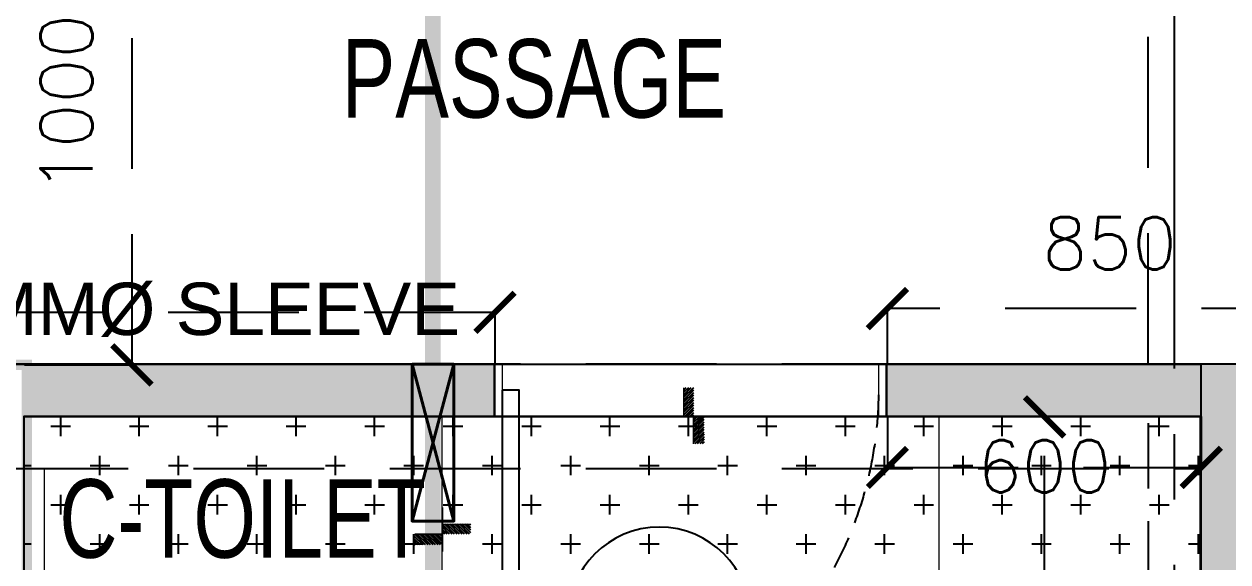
# Model space of a CAD drawing. Header units: millimetres. Extents: x 1135099 to 1230264, y -5736945 to -5695799.
# Drawn here: x 1200441 to 1202743, y -5706678 to -5705650 of the extents above; entities that cross this region are included whole.
import ezdxf
from ezdxf.enums import TextEntityAlignment as Align

# ---------------------------------------------------------------- set-up
doc = ezdxf.new("R2010")
doc.units = ezdxf.units.MM
doc.header["$LTSCALE"] = 1000
doc.header["$MEASUREMENT"] = 0
for name, pattern in [('2BHK-A - BACK$1$( Hidden )', [0.375, 0.25, -0.125]), ('2BHK-A - BACK$1$AUDIT_D_120904163729-0', [0]), ('2BHK-A - BACK$1$HIDDEN', [0.375, 0.25, -0.125]), ('AUDIT_D_120904163729-0', [0]), ('T8(T9 IS SIMILAR) - DIMENSION & TEXTING$0$( Hidden )', [0.375, 0.25, -0.125]), ('T8(T9 IS SIMILAR) - DIMENSION & TEXTING$0$1', [0]), ('T8(T9 IS SIMILAR) - DIMENSION & TEXTING$0$HIDDEN', [0.375, 0.25, -0.125]), ('T8(T9 IS SIMILAR) - DIMENSION & TEXTING$1$AUDIT_D_120904163729-0', [0]), ('T8(T9 IS SIMILAR)$0$$0$HIDDEN', [0.375, 0.25, -0.125]), ('T8(T9 IS SIMILAR)$0$HIDDEN', [0.375, 0.25, -0.125]), ('T8_REFUGE COLUMNS$0$CENTER2', [1.125, 0.75, -0.125, 0.125, -0.125])]:
    doc.linetypes.add(name, pattern=pattern)
doc.layers.get('0').update_dxf_attribs({"linetype": 'AUDIT_D_120904163729-0'})
for name, color, linetype in [('2BHK-A - BACK$0$A-TOI SUNK 50MM', 8, 'Continuous'), ('2BHK-A - BACK$0$LEDGE WALL', 5, 'Continuous'), ('2BHK-A - BACK$1$A-HATCH -160', 251, '2BHK-A - BACK$1$AUDIT_D_120904163729-0'), ('2BHK-A - BACK$1$a-tile drop', 3, 'Continuous'), ('2BHK-A - BACK$1$APT PLANS-typ$0$TILEDROP', 3, 'Continuous'), ('T8(T9 IS SIMILAR) - DIMENSION & TEXTING$0$A-DIMENSIONS', 2, 'T8(T9 IS SIMILAR) - DIMENSION & TEXTING$0$HIDDEN'), ('T8(T9 IS SIMILAR) - DIMENSION & TEXTING$0$A-FIRE FIGHTING', 7, 'T8(T9 IS SIMILAR) - DIMENSION & TEXTING$1$AUDIT_D_120904163729-0'), ('T8(T9 IS SIMILAR) - DIMENSION & TEXTING$1$a-window-no', 125, 'Continuous'), ('T8(T9 IS SIMILAR)$0$S-BEAM', 20, 'T8(T9 IS SIMILAR)$0$$0$HIDDEN'), ('T8_REFUGE COLUMNS$0$A-CENTERLINE', 193, 'T8_REFUGE COLUMNS$0$CENTER2'), ('T8_REFUGE COLUMNS$1$A-RCC COLS', 3, 'Continuous'), ('T8_TYPICAL COLUMNS$0$A-RCC COLS', 3, 'Continuous')]:
    doc.layers.add(name, color=color, linetype=linetype)
for name, color, linetype, lineweight in [('2BHK-A - BACK$1$a-TOI-fixtures', 251, 'Continuous', 0), ('2BHK-A - BACK$1$A-WALL- 160', 6, 'Continuous', 30), ('T8(T9 IS SIMILAR) - DIMENSION & TEXTING$0$U-IPD-WS-FIRE', 1, 'Continuous', 40), ('T8(T9 IS SIMILAR) - DIMENSION & TEXTING$0$U-IPD-WS-TEXT', 7, 'Continuous', 0), ('T8(T9 IS SIMILAR) - DIMENSION & TEXTING$1$a-Text', 4, 'Continuous', 0), ('T8(T9 IS SIMILAR)$0$D&W', 8, 'Continuous', 25), ('T8(T9 IS SIMILAR)$0$SCPL BEAM', 191, 'T8(T9 IS SIMILAR)$0$$0$HIDDEN', 13)]:
    doc.layers.add(name, color=color, linetype=linetype, lineweight=lineweight)
doc.layers.add('A-RERA CARPET AREA', color=30, linetype='Continuous', plot=False)
doc.layers.add('T8(T9 IS SIMILAR) - DIMENSION & TEXTING$0$U-IPD-SP-SLEV-80', color=7, linetype='T8(T9 IS SIMILAR) - DIMENSION & TEXTING$0$1', lineweight=40, true_color=0x10d54b)
doc.layers.add('T8_REFUGE COLUMNS$1$COL-HATCH', color=7, linetype='Continuous', lineweight=25, true_color=0xa3a3a3)
doc.styles.add('T8(T9 IS SIMILAR) - DIMENSION & TEXTING$0$arial', font='sanss___.ttf')
doc.styles.add('T8(T9 IS SIMILAR) - DIMENSION & TEXTING$0$Romans 1', font='romans.shx', dxfattribs={"height": 100})
doc.styles.add('T8(T9 IS SIMILAR) - DIMENSION & TEXTING$1$ARIAL ARROW', font='swisscl.ttf')
doc.styles.add('T8(T9 IS SIMILAR) - DIMENSION & TEXTING$1$LODHA STANDERD', font='sanss___.ttf')
doc.dimstyles.new('T8(T9 IS SIMILAR) - DIMENSION & TEXTING$0$ALPINE S', dxfattribs={"dimscale": 0, "dimtxt": 100, "dimasz": 75, "dimexe": 0, "dimexo": 0, "dimgap": 75, "dimtad": 1, "dimdec": 0, "dimzin": 0, "dimdsep": 46, "dimtxsty": 'T8(T9 IS SIMILAR) - DIMENSION & TEXTING$0$Romans 1', "dimblk": 'T8(T9 IS SIMILAR) - DIMENSION & TEXTING$0$_ArchTick', "dimcen": 0.09, "dimclrd": 256, "dimclre": 256, "dimclrt": 7, "dimadec": 0, "dimazin": 0, "dimtfac": 1, "dimtdec": 0, "dimtofl": 0, "dimtmove": 1, "dimatfit": 0, "dimldrblk": 'T8(T9 IS SIMILAR) - DIMENSION & TEXTING$0$_Open90', "dimfxl": 1, "dimtolj": 1, "dimtzin": 0, "dimarcsym": 0})

# ---------------------------------------------------------------- blocks, each defined once
blk = doc.blocks.new('T8(T9 IS SIMILAR) - DIMENSION & TEXTING$1$WINDOW TAG')
at = {"layer": 'T8(T9 IS SIMILAR) - DIMENSION & TEXTING$1$a-window-no'}
blk.add_circle((0, 0), 174.1, dxfattribs=at)
at = {"layer": 'T8(T9 IS SIMILAR) - DIMENSION & TEXTING$1$a-window-no', "style": 'T8(T9 IS SIMILAR) - DIMENSION & TEXTING$1$LODHA STANDERD'}
blk.add_attdef('WINDOW', text='', height=150, dxfattribs=at).set_placement((11.3, 2.8), align=Align.MIDDLE_CENTER)
blk = doc.blocks.new('T8(T9 IS SIMILAR) - DIMENSION & TEXTING$0$_ArchTick')
at = {"color": 0, "linetype": 'ByBlock', "const_width": 0.15}
blk.add_lwpolyline([(-0.5, -0.5), (0.5, 0.5)], dxfattribs=at)
blk = doc.blocks.new('*D569')
at = {"layer": 'T8(T9 IS SIMILAR) - DIMENSION & TEXTING$0$A-DIMENSIONS', "linetype": 'T8(T9 IS SIMILAR) - DIMENSION & TEXTING$0$HIDDEN', "lineweight": -2, "transparency": 16777216}
for p, q in [((1200442.2, -5705301.3), (1200647.5, -5705301.3)), ((1200442.2, -5706301.3), (1200647.5, -5706301.3))]:
    blk.add_line(p, q, dxfattribs=at)
at = {"layer": 'T8(T9 IS SIMILAR) - DIMENSION & TEXTING$0$A-DIMENSIONS', "lineweight": -2, "transparency": 16777216}
blk.add_line((1200647.5, -5705301.3), (1200647.5, -5706301.3), dxfattribs=at)
at = {"layer": 'T8(T9 IS SIMILAR) - DIMENSION & TEXTING$0$A-DIMENSIONS', "linetype": 'ByBlock', "lineweight": -2, "transparency": 16777216, "xscale": 75, "yscale": 75, "zscale": 75}
for p, rotation in [((1200647.5, -5705301.3), 90), ((1200647.5, -5706301.3), 270)]:
    blk.add_blockref('T8(T9 IS SIMILAR) - DIMENSION & TEXTING$0$_ArchTick', p, dxfattribs=dict(at, rotation=rotation))
at = {"layer": 'T8(T9 IS SIMILAR) - DIMENSION & TEXTING$0$A-DIMENSIONS', "color": 7, "linetype": 'ByBlock', "transparency": 16777216, "insert": (1200522.5, -5705801.3), "char_height": 100, "attachment_point": 5, "rotation": 90, "style": 'T8(T9 IS SIMILAR) - DIMENSION & TEXTING$0$Romans 1'}
blk.add_mtext('\\A1;1000', dxfattribs=at)
blk = doc.blocks.new('T8(T9 IS SIMILAR) - DIMENSION & TEXTING$0$_Open90')
at = {"color": 0, "linetype": 'ByBlock', "lineweight": -2}
for p, q in [((-0.5, 0.5), (0, 0)), ((0, 0), (-1, 0)), ((0, 0), (-0.5, -0.5))]:
    blk.add_line(p, q, dxfattribs=at)
blk = doc.blocks.new('*D510')
at = {"layer": 'T8(T9 IS SIMILAR) - DIMENSION & TEXTING$0$A-DIMENSIONS', "lineweight": -2, "transparency": 16777216}
blk.add_line((1202392.3, -5707850.3), (1202392.3, -5706400.7), dxfattribs=at)
at = {"layer": 'T8(T9 IS SIMILAR) - DIMENSION & TEXTING$0$A-DIMENSIONS', "linetype": 'ByBlock', "lineweight": -2, "transparency": 16777216, "xscale": 75, "yscale": 75, "zscale": 75}
for p, rotation in [((1202392.3, -5706400.7), 90), ((1202392.3, -5707850.3), 270)]:
    blk.add_blockref('T8(T9 IS SIMILAR) - DIMENSION & TEXTING$0$_ArchTick', p, dxfattribs=dict(at, rotation=rotation))
at = {"layer": 'T8(T9 IS SIMILAR) - DIMENSION & TEXTING$0$A-DIMENSIONS', "color": 7, "linetype": 'ByBlock', "transparency": 16777216, "insert": (1202267.3, -5707125.5), "char_height": 100, "attachment_point": 5, "rotation": 90, "style": 'T8(T9 IS SIMILAR) - DIMENSION & TEXTING$0$Romans 1'}
blk.add_mtext('\\A1;1450', dxfattribs=at)
blk = doc.blocks.new('T8(T9 IS SIMILAR) - DIMENSION & TEXTING$0$A$C7A147FD6')
at = {"layer": 'T8(T9 IS SIMILAR) - DIMENSION & TEXTING$0$U-IPD-SP-SLEV-80', "elevation": -1.3}
blk.add_lwpolyline([(-6189.3, 9074.1), (-6189.3, 8774.1), (-6269.3, 8774.1), (-6269.3, 9074.1), (-6189.3, 9074.1), (-6269.3, 8774.1), (-6189.3, 8774.1), (-6269.3, 9074.1)], dxfattribs=at)
at = {"layer": 'T8(T9 IS SIMILAR) - DIMENSION & TEXTING$0$U-IPD-WS-FIRE', "color": 220, "linetype": 'T8(T9 IS SIMILAR) - DIMENSION & TEXTING$0$( Hidden )', "ltscale": 2, "true_color": 0xf529da, "const_width": 30, "elevation": -1.3}
blk.add_lwpolyline([(-7776.2, 12094.8), (-8038.3, 12094.8), (-8038.3, 10255), (-6390.9, 10255), (-6229.3, 10255), (-6229.3, 8762.3), (-6229.3, 7119.2), (-2302, 7119.2), (-2302, 1112.5)], dxfattribs=at)
at = {"layer": 'T8(T9 IS SIMILAR) - DIMENSION & TEXTING$0$U-IPD-WS-TEXT', "insert": (-7256.6, 9230, -0.6), "char_height": 100, "attachment_point": 1, "rotation": 359.9999, "style": 'T8(T9 IS SIMILAR) - DIMENSION & TEXTING$0$arial'}
blk.add_mtext_dynamic_manual_height_columns('80MM%%C SLEEVE', width=1876.047, gutter_width=0.75, heights=[0], dxfattribs=at)
blk = doc.blocks.new('*D360')
at = {"layer": 'T8(T9 IS SIMILAR) - DIMENSION & TEXTING$0$A-DIMENSIONS', "linetype": 'T8(T9 IS SIMILAR) - DIMENSION & TEXTING$0$HIDDEN', "lineweight": -2, "transparency": 16777216}
for p, q in [((1202091.8, -5706299.9), (1202091.8, -5706193.5)), ((1202942.1, -5706299.9), (1202942.1, -5706193.5))]:
    blk.add_line(p, q, dxfattribs=at)
at = {"layer": 'T8(T9 IS SIMILAR) - DIMENSION & TEXTING$0$A-DIMENSIONS', "lineweight": -2, "transparency": 16777216}
blk.add_line((1202942.1, -5706193.5), (1202091.8, -5706193.5), dxfattribs=at)
at = {"layer": 'T8(T9 IS SIMILAR) - DIMENSION & TEXTING$0$A-DIMENSIONS', "linetype": 'ByBlock', "lineweight": -2, "transparency": 16777216, "xscale": 75, "yscale": 75, "zscale": 75, "rotation": 180}
blk.add_blockref('T8(T9 IS SIMILAR) - DIMENSION & TEXTING$0$_ArchTick', (1202091.8, -5706193.5), dxfattribs=at)
at = {"layer": 'T8(T9 IS SIMILAR) - DIMENSION & TEXTING$0$A-DIMENSIONS', "linetype": 'ByBlock', "lineweight": -2, "transparency": 16777216, "xscale": 75, "yscale": 75, "zscale": 75}
blk.add_blockref('T8(T9 IS SIMILAR) - DIMENSION & TEXTING$0$_ArchTick', (1202942.1, -5706193.5), dxfattribs=at)
at = {"layer": 'T8(T9 IS SIMILAR) - DIMENSION & TEXTING$0$A-DIMENSIONS', "color": 7, "linetype": 'ByBlock', "transparency": 16777216, "insert": (1202516.9, -5706068.5), "char_height": 100, "attachment_point": 5, "style": 'T8(T9 IS SIMILAR) - DIMENSION & TEXTING$0$Romans 1'}
blk.add_mtext('\\A1;850', dxfattribs=at)
blk = doc.blocks.new('*D342')
at = {"layer": 'T8(T9 IS SIMILAR) - DIMENSION & TEXTING$0$A-DIMENSIONS', "linetype": 'T8(T9 IS SIMILAR) - DIMENSION & TEXTING$0$HIDDEN', "lineweight": -2, "transparency": 16777216}
for p, q in [((1202091.8, -5706399.9), (1202091.8, -5706497.2)), ((1202691.8, -5706399.9), (1202691.8, -5706497.2))]:
    blk.add_line(p, q, dxfattribs=at)
at = {"layer": 'T8(T9 IS SIMILAR) - DIMENSION & TEXTING$0$A-DIMENSIONS', "lineweight": -2, "transparency": 16777216}
blk.add_line((1202091.8, -5706497.2), (1202691.8, -5706497.2), dxfattribs=at)
at = {"layer": 'T8(T9 IS SIMILAR) - DIMENSION & TEXTING$0$A-DIMENSIONS', "linetype": 'ByBlock', "lineweight": -2, "transparency": 16777216, "xscale": 75, "yscale": 75, "zscale": 75, "rotation": 180}
blk.add_blockref('T8(T9 IS SIMILAR) - DIMENSION & TEXTING$0$_ArchTick', (1202091.8, -5706497.2), dxfattribs=at)
at = {"layer": 'T8(T9 IS SIMILAR) - DIMENSION & TEXTING$0$A-DIMENSIONS', "linetype": 'ByBlock', "lineweight": -2, "transparency": 16777216, "xscale": 75, "yscale": 75, "zscale": 75}
blk.add_blockref('T8(T9 IS SIMILAR) - DIMENSION & TEXTING$0$_ArchTick', (1202691.8, -5706497.2), dxfattribs=at)
at = {"layer": 'T8(T9 IS SIMILAR) - DIMENSION & TEXTING$0$A-DIMENSIONS', "color": 7, "linetype": 'ByBlock', "transparency": 16777216, "insert": (1202391.8, -5706495), "char_height": 100, "attachment_point": 5, "style": 'T8(T9 IS SIMILAR) - DIMENSION & TEXTING$0$Romans 1'}
blk.add_mtext('\\A1;600', dxfattribs=at)
blk = doc.blocks.new('*D343')
at = {"layer": 'T8(T9 IS SIMILAR) - DIMENSION & TEXTING$0$A-DIMENSIONS', "linetype": 'T8(T9 IS SIMILAR) - DIMENSION & TEXTING$0$HIDDEN', "lineweight": -2, "transparency": 16777216}
for p, q in [((1199092.2, -5706299.9), (1199092.2, -5706200.7)), ((1201341.8, -5706299.9), (1201341.8, -5706200.7))]:
    blk.add_line(p, q, dxfattribs=at)
at = {"layer": 'T8(T9 IS SIMILAR) - DIMENSION & TEXTING$0$A-DIMENSIONS', "lineweight": -2, "transparency": 16777216}
blk.add_line((1201341.8, -5706200.7), (1199092.2, -5706200.7), dxfattribs=at)
at = {"layer": 'T8(T9 IS SIMILAR) - DIMENSION & TEXTING$0$A-DIMENSIONS', "linetype": 'ByBlock', "lineweight": -2, "transparency": 16777216, "xscale": 75, "yscale": 75, "zscale": 75, "rotation": 180}
blk.add_blockref('T8(T9 IS SIMILAR) - DIMENSION & TEXTING$0$_ArchTick', (1199092.2, -5706200.7), dxfattribs=at)
at = {"layer": 'T8(T9 IS SIMILAR) - DIMENSION & TEXTING$0$A-DIMENSIONS', "linetype": 'ByBlock', "lineweight": -2, "transparency": 16777216, "xscale": 75, "yscale": 75, "zscale": 75}
blk.add_blockref('T8(T9 IS SIMILAR) - DIMENSION & TEXTING$0$_ArchTick', (1201341.8, -5706200.7), dxfattribs=at)
at = {"layer": 'T8(T9 IS SIMILAR) - DIMENSION & TEXTING$0$A-DIMENSIONS', "color": 7, "linetype": 'ByBlock', "transparency": 16777216, "insert": (1200217, -5706075.7), "char_height": 100, "attachment_point": 5, "style": 'T8(T9 IS SIMILAR) - DIMENSION & TEXTING$0$Romans 1'}
blk.add_mtext('\\A1;2250', dxfattribs=at)
blk = doc.blocks.new('T8_REFUGE COLUMNS')
at = {"layer": 'T8_REFUGE COLUMNS$1$COL-HATCH', "linetype": 'ByBlock'}
h = blk.add_hatch(color=256, dxfattribs=at)
h.dxf.hatch_style = 1
h.paths.add_polyline_path([(1202942.1, -5706299.9), (1202692.1, -5706299.9), (1202692.1, -5708099.9), (1202942.1, -5708099.9)])
at = {"layer": 'T8_REFUGE COLUMNS$0$A-CENTERLINE'}
blk.add_line((1202642.1, -5728808.5), (1202642.1, -5698573.6), dxfattribs=at)
at = {"layer": 'T8_REFUGE COLUMNS$1$A-RCC COLS', "linetype": 'ByBlock'}
blk.add_lwpolyline([(1202942.1, -5706299.9), (1202692.1, -5706299.9), (1202692.1, -5708099.9), (1202942.1, -5708099.9)], close=True, dxfattribs=at)
blk = doc.blocks.new('T8_TYPICAL COLUMNS')
at = {"layer": 'T8_TYPICAL COLUMNS$0$A-RCC COLS', "linetype": 'ByBlock'}
blk.add_blockref('T8_REFUGE COLUMNS', (0, 0), dxfattribs=at)
blk = doc.blocks.new('2BHK-A - BACK$1$TILE DROP -x')
at = {"layer": '2BHK-A - BACK$1$APT PLANS-typ$0$TILEDROP'}
h = blk.add_hatch(dxfattribs=at)
h.set_pattern_fill('ACET-2D-ANSI31', color=8, scale=27, angle=90, style=0)
h.set_pattern_definition([(135, (583590.9237, -2384968.1492), (-2.3864853865, -2.3864853865), [])])
h.paths.add_polyline_path([(-58303, -19205.9), (-58303, -19151.2), (-58284.2, -19151.2), (-58284.2, -19205.9)])
edge = h.paths.add_edge_path()
edge.add_line((-58303, -19258.5), (-58323.9, -19258.5))
edge.add_line((-58303, -19205.9), (-58303, -19258.5))
edge.add_line((-58323.7, -19205.9), (-58303, -19205.9))
edge.add_line((-58323.7, -19258.5), (-58323.7, -19205.9))
at = {"layer": '2BHK-A - BACK$1$APT PLANS-typ$0$TILEDROP', "color": 1}
blk.add_line((-58252, -19205.9), (-58336, -19205.9), dxfattribs=at)
at = {"layer": '2BHK-A - BACK$1$APT PLANS-typ$0$TILEDROP', "color": 20, "const_width": 3}
for points in [[(-58284.2, -19205.9), (-58284.2, -19151.2)], [(-58303, -19258.5), (-58303, -19205.9)], [(-58303, -19205.9), (-58284.2, -19205.9)]]:
    blk.add_lwpolyline(points, dxfattribs=at)
blk = doc.blocks.new('2BHK-A - BACK')
at = {"layer": '2BHK-A - BACK$0$A-TOI SUNK 50MM'}
h = blk.add_hatch(dxfattribs=at)
h.set_pattern_fill('CROSS', color=256, scale=300, style=0)
h.set_pattern_definition([(9e-15, (54492.616, 14881.46), (75, 75), [37.5, -112.5]), (90, (54511.366, 14862.71), (-75, 75), [37.5, -112.5])])
h.paths.add_polyline_path([(1196642.1, -5706399.9), (1199092.2, -5706399.9), (1199092.2, -5707849.9), (1196642.1, -5707849.9)])
h.paths.add_polyline_path([(1202691.8, -5706399.9), (1200442.1, -5706399.9), (1200442.1, -5707850.3), (1202692.3, -5707850.3)])
at = {"layer": '2BHK-A - BACK$1$A-HATCH -160', "linetype": 'ByBlock'}
h = blk.add_hatch(dxfattribs=at)
h.set_pattern_fill('ZIGZAG', color=256, scale=250)
h.set_pattern_definition([(9e-15, (-0.22, 0.45), (31.25, 31.25), [31.25, -31.25]), (90, (31.03, 0.45), (-31.25, 31.25), [31.25, -31.25])])
h.paths.add_polyline_path([(1196642.1, -5706299.9), (1198342.2, -5706299.9), (1198342.2, -5706399.9), (1196642.1, -5706399.9)])
h.paths.add_polyline_path([(1199382.6, -5705299.9), (1199382.6, -5705199.9), (1201592.2, -5705199.9), (1201592.2, -5705299.9), (1200442.1, -5705299.9), (1200442.1, -5705399.9), (1200342.1, -5705399.9), (1200342.1, -5705299.9)])
h.paths.add_polyline_path([(1200442.1, -5706399.9), (1201341.8, -5706399.9), (1201341.8, -5706299.9), (1200442.1, -5706299.9)])
h.paths.add_polyline_path([(1202091.8, -5706299.9), (1202691.8, -5706299.9), (1202691.8, -5706399.9), (1202091.8, -5706399.9)])
h.paths.add_polyline_path([(1204892.1, -5708749.5), (1204992.1, -5708749.5), (1204992.1, -5707999.9), (1204892.1, -5707999.9)])
h.paths.add_polyline_path([(1204892.1, -5709649.5), (1204992.1, -5709649.5), (1204992.1, -5710549.5), (1204892.1, -5710549.5)])
h.paths.add_polyline_path([(1200142, -5708600.5), (1200257, -5708600.5), (1200257.1, -5708700.5), (1200042, -5708700.5), (1200042, -5708099.9), (1200142, -5708099.9)])
h.paths.add_polyline_path([(1202792.1, -5701189.9), (1203427.1, -5701189.9), (1203427.1, -5701089.9), (1202792.1, -5701089.9)])
at = {"elevation": 0.6}
blk.add_lwpolyline([(1201356.8, -5706349.9), (1201356.8, -5707069.9), (1201389, -5707069.9), (1201389, -5706349.9)], close=True, dxfattribs=at)
at = {"color": 0, "linetype": '2BHK-A - BACK$1$( Hidden )', "ltscale": 0.25}
blk.add_arc((1201355.7, -5706349.4, 0.6), 721.1, 272.373, 359.9653, dxfattribs=at)
at = {"layer": '2BHK-A - BACK$0$A-TOI SUNK 50MM'}
for p, q in [((1201341.8, -5706299.9), (1202091.8, -5706299.9)), ((1201341.8, -5706399.9), (1202091.8, -5706399.9))]:
    blk.add_line(p, q, dxfattribs=at)
blk.add_lwpolyline([(1202691.8, -5706399.9), (1200442.1, -5706399.9), (1200442.1, -5707850.3), (1202692.3, -5707850.3)], close=True, dxfattribs=at)
at = {"layer": '2BHK-A - BACK$0$LEDGE WALL', "linetype": '2BHK-A - BACK$1$HIDDEN', "ltscale": 0.5}
blk.add_line((1202592.3, -5707850.3), (1202592.3, -5706399.9), dxfattribs=at)
at = {"layer": '2BHK-A - BACK$1$a-TOI-fixtures', "color": 1}
for p, q in [((1201341.8, -5706299.9), (1202091.8, -5706299.9)), ((1201242.1, -5707799.6), (1201242.1, -5706399.9)), ((1201341.8, -5706399.9), (1202091.8, -5706399.9)), ((1202191.5, -5706399.9), (1202191.5, -5707850.3))]:
    blk.add_line(p, q, dxfattribs=at)
at = {"layer": '2BHK-A - BACK$1$a-TOI-fixtures', "color": 1, "elevation": 0.6}
for points in [[(1201341.8, -5706399.9), (1201341.8, -5706299.9), (1201356.8, -5706299.9), (1201356.8, -5706399.9)], [(1202076.8, -5706399.9), (1202076.8, -5706299.9), (1202091.8, -5706299.9), (1202091.8, -5706399.9)]]:
    blk.add_lwpolyline(points, close=True, dxfattribs=at)
at = {"layer": '2BHK-A - BACK$1$A-WALL- 160', "linetype": 'ByBlock'}
for p, q in [((1200282.1, -5706299.9), (1201341.8, -5706299.9)), ((1201341.8, -5706299.9), (1201341.8, -5706399.9)), ((1202091.8, -5706299.9), (1202691.8, -5706299.9)), ((1202091.8, -5706299.9), (1202091.8, -5706399.9)), ((1200442.1, -5706399.9), (1201341.8, -5706399.9)), ((1202091.8, -5706399.9), (1202691.8, -5706399.9))]:
    blk.add_line(p, q, dxfattribs=at)
at = {"layer": '2BHK-A - BACK$1$a-tile drop'}
for p, xscale, rotation in [((1143419.4, -5687194.3), -1, 0.0003204097976848293), ((1220447.6, -5648321.8), -0.9999999999999998, 270.0003204097974)]:
    blk.add_blockref('2BHK-A - BACK$1$TILE DROP -x', p, dxfattribs=dict(at, xscale=xscale, rotation=rotation))
blk = doc.blocks.new('T8(T9 IS SIMILAR)')
at = {"layer": 'T8(T9 IS SIMILAR)$0$S-BEAM'}
for p, q in [((1202591.8, -5706299.4, 0.1), (1202591.8, -5705300)), ((1196641.7, -5706299.4), (1202691.2, -5706299.4)), ((1196641.7, -5706499.4), (1202691.2, -5706499.4))]:
    blk.add_line(p, q, dxfattribs=at)
at = {"layer": 'T8(T9 IS SIMILAR)$0$SCPL BEAM', "linetype": 'T8(T9 IS SIMILAR)$0$HIDDEN'}
blk.add_line((1200481.6, -5707849.2), (1200481.6, -5706499.4), dxfattribs=at)
at = {"layer": 'T8(T9 IS SIMILAR)$0$D&W', "linetype": 'ByBlock'}
for name in ['T8_TYPICAL COLUMNS', '2BHK-A - BACK']:
    blk.add_blockref(name, (0, 0), dxfattribs=at)
blk = doc.blocks.new('T8(T9 IS SIMILAR) - DIMENSION & TEXTING')
at = {"layer": 'T8(T9 IS SIMILAR) - DIMENSION & TEXTING$0$A-FIRE FIGHTING', "linetype": 'ByBlock'}
blk.add_blockref('T8(T9 IS SIMILAR) - DIMENSION & TEXTING$0$A$C7A147FD6', (1207452.3, -5715374), dxfattribs=at)
at = {"layer": 'T8(T9 IS SIMILAR) - DIMENSION & TEXTING$1$a-window-no'}
ref = blk.add_blockref('T8(T9 IS SIMILAR) - DIMENSION & TEXTING$1$WINDOW TAG', (1201655.8, -5706785.4), dxfattribs=dict(at, xscale=-1, rotation=180))
ref.add_attrib('WINDOW', 'D3', dxfattribs={"height": 150, "style": 'T8(T9 IS SIMILAR) - DIMENSION & TEXTING$1$LODHA STANDERD', "width": 0.8}).set_placement((1201668.5, -5706788.2), align=Align.MIDDLE_CENTER)
at = {"layer": 'T8(T9 IS SIMILAR) - DIMENSION & TEXTING$1$a-Text', "style": 'T8(T9 IS SIMILAR) - DIMENSION & TEXTING$1$ARIAL ARROW'}
for s, p in [('PASSAGE', (1201048.5, -5705828.4)), ('C-TOILET', (1200508.9, -5706669.8))]:
    blk.add_text(s, height=150, dxfattribs=at).set_placement(p)
at = {"layer": 'T8(T9 IS SIMILAR) - DIMENSION & TEXTING$0$A-DIMENSIONS', "linetype": 'ByBlock'}
for base, p1, p2, angle, picture, middle in [((1200647.5, -5706301.3), (1200442.2, -5705301.3), (1200442.2, -5706301.3), 270, '*D569', (1200522.5, -5705801.3)), ((1202392.3, -5706400.7), (1202392.3, -5707850.3), (1202392.3, -5706400.7), 90, '*D510', (1202267.3, -5707125.5))]:
    dim = blk.add_linear_dim(base=base, p1=p1, p2=p2, angle=angle, dimstyle='T8(T9 IS SIMILAR) - DIMENSION & TEXTING$0$ALPINE S', override={"dimscale": 1, "dimfxl": 5, "dimarcsym": 1}, dxfattribs=at)
    dim.commit()
    dim.dimension.update_dxf_attribs({"geometry": picture, "text_midpoint": middle})
for base, p1, p2, picture, middle in [((1199092.2, -5706200.7, 0.6), (1201341.8, -5706299.9), (1199092.2, -5706299.9), '*D343', (1200217, -5706075.7, 0.6)), ((1202091.8, -5706193.5, 0.6), (1202942.1, -5706299.9), (1202091.8, -5706299.9), '*D360', (1202516.9, -5706068.5, 0.6))]:
    dim = blk.add_linear_dim(base=base, p1=p1, p2=p2, dimstyle='T8(T9 IS SIMILAR) - DIMENSION & TEXTING$0$ALPINE S', override={"dimscale": 1, "dimfxl": 5, "dimarcsym": 1}, dxfattribs=at)
    dim.commit()
    dim.dimension.update_dxf_attribs({"geometry": picture, "text_midpoint": middle})
dim = blk.add_linear_dim(base=(1202691.8, -5706497.2, 0.6), p1=(1202091.8, -5706399.9), p2=(1202691.8, -5706399.9), dimstyle='T8(T9 IS SIMILAR) - DIMENSION & TEXTING$0$ALPINE S', override={"dimscale": 1, "dimfxl": 5, "dimarcsym": 1}, dxfattribs=at)
dim.commit()
dim.dimension.update_dxf_attribs({"geometry": '*D342', "text_midpoint": (1202391.8, -5706620, 0.6), "dimtype": 128})

msp = doc.modelspace()

# ---------------------------------------------------------------- linework, layer by layer
at = {"layer": 'A-RERA CARPET AREA', "const_width": 20, "elevation": 0.3}
msp.add_lwpolyline([(1206196.8, -5710750.6), (1205096.7, -5710750.6), (1205096.7, -5710550.6), (1201732, -5710550.5), (1201732, -5708100.3), (1200922.1, -5708100.3), (1200922.1, -5707850.6), (1200446.6, -5707850.6), (1200446.6, -5706301.1), (1199096.8, -5706301.1), (1199096.8, -5707851.4), (1196646.6, -5707851.5), (1196646.6, -5706301), (1195746.3, -5706300.9), (1195746.3, -5702350.9), (1199382.6, -5702350.9), (1199382.6, -5701252), (1202496.7, -5701252), (1202496.7, -5702326), (1203271.5, -5702326), (1203271.6, -5702166), (1205896.7, -5702166), (1205896.7, -5702166), (1206196.8, -5702166)], close=True, dxfattribs=at)

# ---------------------------------------------------------------- next in the draw order: block references
at = {"linetype": 'ByBlock'}
msp.add_blockref('T8(T9 IS SIMILAR)', (-1.4, 0.2, -0.6), dxfattribs=at)

# ---------------------------------------------------------------- next in the draw order: block references
msp.add_blockref('T8(T9 IS SIMILAR) - DIMENSION & TEXTING', (0, 0), dxfattribs=at)

doc.saveas('drawing.dxf')
